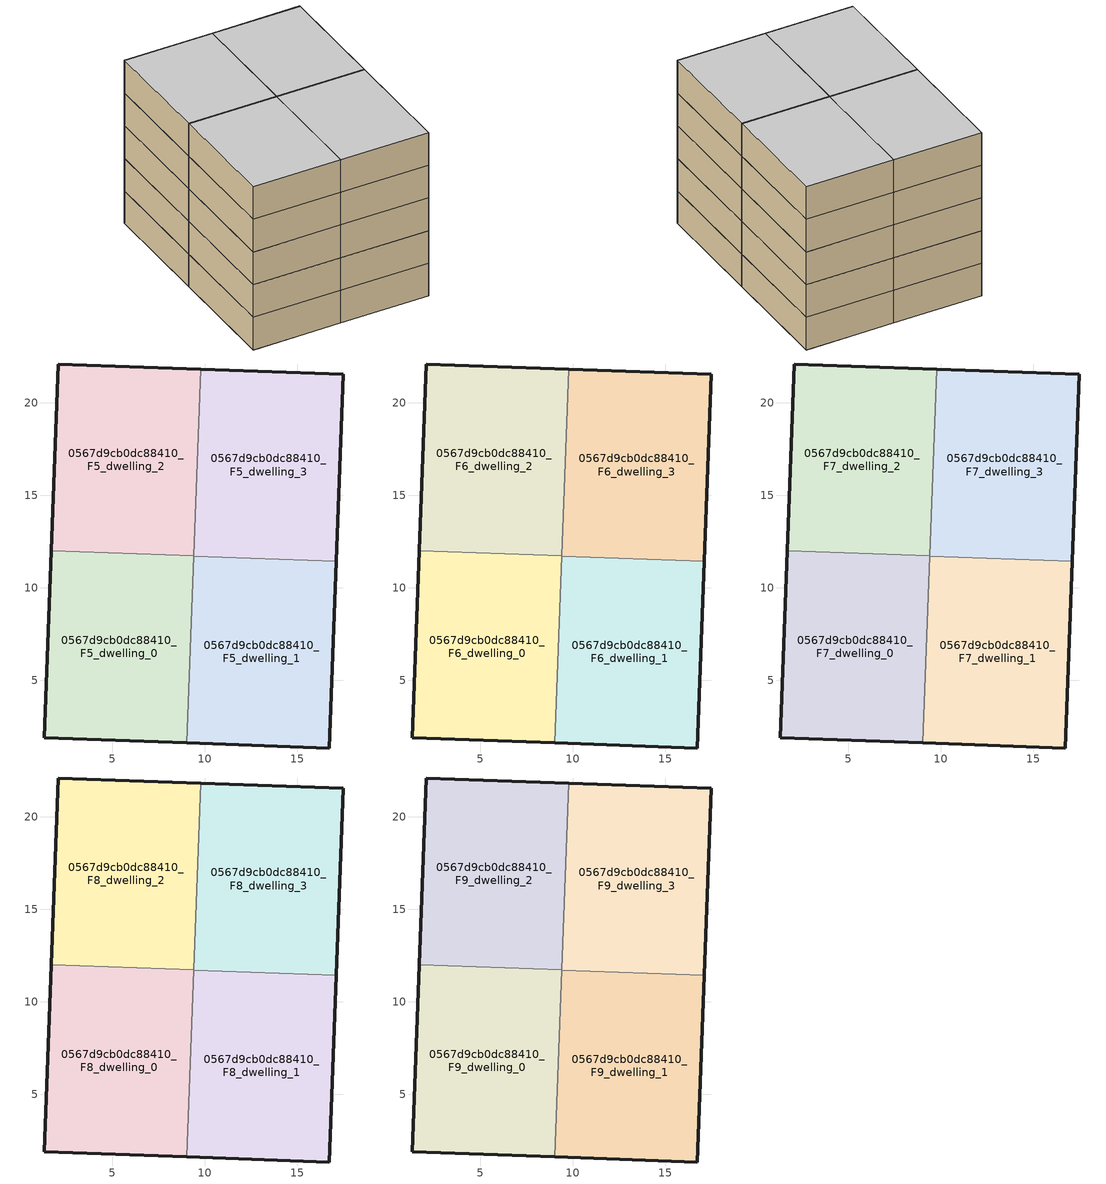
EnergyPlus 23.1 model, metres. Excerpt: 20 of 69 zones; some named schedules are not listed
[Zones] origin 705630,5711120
0567d9cb0dc88410_F5_dwelling_0
 floor to 0567d9cb0dc88410_F4_dwelling_0 (EU_floor_Construction): 9.04,1.61 9.41,11.72 1.7,12 1.33,1.89 z15
 wall outside (EU_wall_Construction): 9.04,1.61 1.33,1.89 1.7,12 z15:18
 wall to 0567d9cb0dc88410_F5_dwelling_1 (EU_wall_Construction): 9.41,11.72 9.04,1.61 z15:18
 wall to 0567d9cb0dc88410_F5_dwelling_2 (EU_wall_Construction): 1.7,12 9.41,11.72 z15:18
0567d9cb0dc88410_F5_dwelling_1
 floor to 0567d9cb0dc88410_F4_dwelling_1 (EU_floor_Construction): 16.75,1.33 17.12,11.44 9.41,11.72 9.04,1.61 z15
 wall outside (EU_wall_Construction): 17.12,11.44 16.75,1.33 9.04,1.61 z15:18
 wall to 0567d9cb0dc88410_F5_dwelling_3 (EU_wall_Construction): 9.41,11.72 17.12,11.44 z15:18
0567d9cb0dc88410_F5_dwelling_2
 floor to 0567d9cb0dc88410_F4_dwelling_2 (EU_floor_Construction): 9.41,11.72 9.78,21.83 2.07,22.11 1.7,12 z15
 wall outside (EU_wall_Construction): 1.7,12 2.07,22.11 9.78,21.83 z15:18
 wall to 0567d9cb0dc88410_F5_dwelling_3 (EU_wall_Construction): 9.78,21.83 9.41,11.72 z15:18
0567d9cb0dc88410_F5_dwelling_3
 floor to 0567d9cb0dc88410_F4_dwelling_3 (EU_floor_Construction): 17.12,11.44 17.49,21.55 9.78,21.83 9.41,11.72 z15
 wall outside (EU_wall_Construction): 9.78,21.83 17.49,21.55 17.12,11.44 z15:18
0567d9cb0dc88410_F6_dwelling_0
 floor to 0567d9cb0dc88410_F5_dwelling_0 (EU_floor_Construction): 9.04,1.61 9.41,11.72 1.7,12 1.33,1.89 z18
 wall outside (EU_wall_Construction): 9.04,1.61 1.33,1.89 1.7,12 z18:21
 wall to 0567d9cb0dc88410_F6_dwelling_1 (EU_wall_Construction): 9.41,11.72 9.04,1.61 z18:21
 wall to 0567d9cb0dc88410_F6_dwelling_2 (EU_wall_Construction): 1.7,12 9.41,11.72 z18:21
0567d9cb0dc88410_F6_dwelling_1
 floor to 0567d9cb0dc88410_F5_dwelling_1 (EU_floor_Construction): 16.75,1.33 17.12,11.44 9.41,11.72 9.04,1.61 z18
 wall outside (EU_wall_Construction): 17.12,11.44 16.75,1.33 9.04,1.61 z18:21
 wall to 0567d9cb0dc88410_F6_dwelling_3 (EU_wall_Construction): 9.41,11.72 17.12,11.44 z18:21
0567d9cb0dc88410_F6_dwelling_2
 floor to 0567d9cb0dc88410_F5_dwelling_2 (EU_floor_Construction): 9.41,11.72 9.78,21.83 2.07,22.11 1.7,12 z18
 wall outside (EU_wall_Construction): 1.7,12 2.07,22.11 9.78,21.83 z18:21
 wall to 0567d9cb0dc88410_F6_dwelling_3 (EU_wall_Construction): 9.78,21.83 9.41,11.72 z18:21
0567d9cb0dc88410_F6_dwelling_3
 floor to 0567d9cb0dc88410_F5_dwelling_3 (EU_floor_Construction): 17.12,11.44 17.49,21.55 9.78,21.83 9.41,11.72 z18
 wall outside (EU_wall_Construction): 9.78,21.83 17.49,21.55 17.12,11.44 z18:21
0567d9cb0dc88410_F7_dwelling_0
 floor to 0567d9cb0dc88410_F6_dwelling_0 (EU_floor_Construction): 9.04,1.61 9.41,11.72 1.7,12 1.33,1.89 z21
 wall outside (EU_wall_Construction): 9.04,1.61 1.33,1.89 1.7,12 z21:24
 wall to 0567d9cb0dc88410_F7_dwelling_1 (EU_wall_Construction): 9.41,11.72 9.04,1.61 z21:24
 wall to 0567d9cb0dc88410_F7_dwelling_2 (EU_wall_Construction): 1.7,12 9.41,11.72 z21:24
0567d9cb0dc88410_F7_dwelling_1
 floor to 0567d9cb0dc88410_F6_dwelling_1 (EU_floor_Construction): 16.75,1.33 17.12,11.44 9.41,11.72 9.04,1.61 z21
 wall outside (EU_wall_Construction): 17.12,11.44 16.75,1.33 9.04,1.61 z21:24
 wall to 0567d9cb0dc88410_F7_dwelling_3 (EU_wall_Construction): 9.41,11.72 17.12,11.44 z21:24
0567d9cb0dc88410_F7_dwelling_2
 floor to 0567d9cb0dc88410_F6_dwelling_2 (EU_floor_Construction): 9.41,11.72 9.78,21.83 2.07,22.11 1.7,12 z21
 wall outside (EU_wall_Construction): 1.7,12 2.07,22.11 9.78,21.83 z21:24
 wall to 0567d9cb0dc88410_F7_dwelling_3 (EU_wall_Construction): 9.78,21.83 9.41,11.72 z21:24
0567d9cb0dc88410_F7_dwelling_3
 floor to 0567d9cb0dc88410_F6_dwelling_3 (EU_floor_Construction): 17.12,11.44 17.49,21.55 9.78,21.83 9.41,11.72 z21
 wall outside (EU_wall_Construction): 9.78,21.83 17.49,21.55 17.12,11.44 z21:24
0567d9cb0dc88410_F8_dwelling_0
 floor to 0567d9cb0dc88410_F7_dwelling_0 (EU_floor_Construction): 9.04,1.61 9.41,11.72 1.7,12 1.33,1.89 z24
 wall outside (EU_wall_Construction): 9.04,1.61 1.33,1.89 1.7,12 z24:27
 wall to 0567d9cb0dc88410_F8_dwelling_1 (EU_wall_Construction): 9.41,11.72 9.04,1.61 z24:27
 wall to 0567d9cb0dc88410_F8_dwelling_2 (EU_wall_Construction): 1.7,12 9.41,11.72 z24:27
0567d9cb0dc88410_F8_dwelling_1
 floor to 0567d9cb0dc88410_F7_dwelling_1 (EU_floor_Construction): 16.75,1.33 17.12,11.44 9.41,11.72 9.04,1.61 z24
 wall outside (EU_wall_Construction): 17.12,11.44 16.75,1.33 9.04,1.61 z24:27
 wall to 0567d9cb0dc88410_F8_dwelling_3 (EU_wall_Construction): 9.41,11.72 17.12,11.44 z24:27
0567d9cb0dc88410_F8_dwelling_2
 floor to 0567d9cb0dc88410_F7_dwelling_2 (EU_floor_Construction): 9.41,11.72 9.78,21.83 2.07,22.11 1.7,12 z24
 wall outside (EU_wall_Construction): 1.7,12 2.07,22.11 9.78,21.83 z24:27
 wall to 0567d9cb0dc88410_F8_dwelling_3 (EU_wall_Construction): 9.78,21.83 9.41,11.72 z24:27
0567d9cb0dc88410_F8_dwelling_3
 floor to 0567d9cb0dc88410_F7_dwelling_3 (EU_floor_Construction): 17.12,11.44 17.49,21.55 9.78,21.83 9.41,11.72 z24
 wall outside (EU_wall_Construction): 9.78,21.83 17.49,21.55 17.12,11.44 z24:27
0567d9cb0dc88410_F9_dwelling_0
 floor to 0567d9cb0dc88410_F8_dwelling_0 (EU_floor_Construction): 9.04,1.61 9.41,11.72 1.7,12 1.33,1.89 z27
 wall outside (EU_wall_Construction): 9.04,1.61 1.33,1.89 1.7,12 z27:30
 wall to 0567d9cb0dc88410_F9_dwelling_1 (EU_wall_Construction): 9.41,11.72 9.04,1.61 z27:30
 wall to 0567d9cb0dc88410_F9_dwelling_2 (EU_wall_Construction): 1.7,12 9.41,11.72 z27:30
 ceiling to 0567d9cb0dc88410_F10_dwelling_0 (EU_floor_Construction): 9.41,11.72 9.04,1.61 1.33,1.89 1.7,12 z30
0567d9cb0dc88410_F9_dwelling_1
 floor to 0567d9cb0dc88410_F8_dwelling_1 (EU_floor_Construction): 16.75,1.33 17.12,11.44 9.41,11.72 9.04,1.61 z27
 wall outside (EU_wall_Construction): 17.12,11.44 16.75,1.33 9.04,1.61 z27:30
 wall to 0567d9cb0dc88410_F9_dwelling_3 (EU_wall_Construction): 9.41,11.72 17.12,11.44 z27:30
 ceiling to 0567d9cb0dc88410_F10_dwelling_1 (EU_floor_Construction): 17.12,11.44 16.75,1.33 9.04,1.61 9.41,11.72 z30
0567d9cb0dc88410_F9_dwelling_2
 floor to 0567d9cb0dc88410_F8_dwelling_2 (EU_floor_Construction): 9.41,11.72 9.78,21.83 2.07,22.11 1.7,12 z27
 wall outside (EU_wall_Construction): 1.7,12 2.07,22.11 9.78,21.83 z27:30
 wall to 0567d9cb0dc88410_F9_dwelling_3 (EU_wall_Construction): 9.78,21.83 9.41,11.72 z27:30
 ceiling to 0567d9cb0dc88410_F10_dwelling_2 (EU_floor_Construction): 9.78,21.83 9.41,11.72 1.7,12 2.07,22.11 z30
0567d9cb0dc88410_F9_dwelling_3
 floor to 0567d9cb0dc88410_F8_dwelling_3 (EU_floor_Construction): 17.12,11.44 17.49,21.55 9.78,21.83 9.41,11.72 z27
 wall outside (EU_wall_Construction): 9.78,21.83 17.49,21.55 17.12,11.44 z27:30
 ceiling to 0567d9cb0dc88410_F10_dwelling_3 (EU_floor_Construction): 17.49,21.55 17.12,11.44 9.41,11.72 9.78,21.83 z30
[Building]
EU S2 Campaign: North Axis=0; Terrain=City; Solar Distribution=FullExterior
[Site:Location]
London: Latitude=51.5; Longitude=-0.5; Time Zone=0; Elevation=25
[SizingPeriod:WeatherFileDays]
AnnualSizingPeriod: Begin Month=1; Begin Day of Month=1; End Month=12; End Day of Month=31; Day of Week for Start Day=Monday; Use Weather File Daylight Saving Period=No; Use Weather File Rain and Snow Indicators=No
[MATERIAL]
EU_InternalMass_Material: Roughness=MediumRough; Thickness=0.1; Conductivity=1; Density=1800; Specific Heat=900; Thermal Absorptance=0.9; Solar Absorptance=0.7; Visible Absorptance=0.7
[MATERIAL:NOMASS] Roughness=MediumRough; Thermal Absorptance=0.9; Solar Absorptance=0.7; Visible Absorptance=0.7
Name | Thermal Resistance
EU_wall_NoMass | 0.635353
EU_floor_NoMass | 1.96382
[CONSTRUCTION]
EU_wall_Construction: EU_wall_NoMass
EU_floor_Construction: EU_floor_NoMass
EU_InternalMass_Construction: EU_InternalMass_Material
[ZONE] Type=1; Multiplier=1; Ceiling Height=autocalculate; Floor Area=autocalculate; Part of Total Floor Area=Yes
Name | Volume
0567d9cb0dc88410_F5_dwelling_0; 0567d9cb0dc88410_F6_dwelling_0; 0567d9cb0dc88410_F7_dwelling_0; 0567d9cb0dc88410_F8_dwelling_0; 0567d9cb0dc88410_F9_dwelling_0; 0567d9cb0dc88410_F5_dwelling_3; 0567d9cb0dc88410_F6_dwelling_3; 0567d9cb0dc88410_F7_dwelling_3; 0567d9cb0dc88410_F8_dwelling_3; 0567d9cb0dc88410_F9_dwelling_3 | 234.158
0567d9cb0dc88410_F5_dwelling_1; 0567d9cb0dc88410_F6_dwelling_1; 0567d9cb0dc88410_F7_dwelling_1; 0567d9cb0dc88410_F8_dwelling_1; 0567d9cb0dc88410_F9_dwelling_1; 0567d9cb0dc88410_F5_dwelling_2; 0567d9cb0dc88410_F6_dwelling_2; 0567d9cb0dc88410_F7_dwelling_2; 0567d9cb0dc88410_F8_dwelling_2; 0567d9cb0dc88410_F9_dwelling_2 | 234.164
[INTERNALMASS] Construction=EU_InternalMass_Construction
Name | Zone or ZoneList | Surface Area
0567d9cb0dc88410_F5_dwelling_0_EU_InternalMass | 0567d9cb0dc88410_F5_dwelling_0 | 78.0555
0567d9cb0dc88410_F5_dwelling_1_EU_InternalMass | 0567d9cb0dc88410_F5_dwelling_1 | 78.055
0567d9cb0dc88410_F5_dwelling_2_EU_InternalMass | 0567d9cb0dc88410_F5_dwelling_2 | 78.055
0567d9cb0dc88410_F5_dwelling_3_EU_InternalMass | 0567d9cb0dc88410_F5_dwelling_3 | 78.0555
0567d9cb0dc88410_F6_dwelling_0_EU_InternalMass | 0567d9cb0dc88410_F6_dwelling_0 | 78.0555
0567d9cb0dc88410_F6_dwelling_1_EU_InternalMass | 0567d9cb0dc88410_F6_dwelling_1 | 78.055
0567d9cb0dc88410_F6_dwelling_2_EU_InternalMass | 0567d9cb0dc88410_F6_dwelling_2 | 78.055
0567d9cb0dc88410_F6_dwelling_3_EU_InternalMass | 0567d9cb0dc88410_F6_dwelling_3 | 78.0555
0567d9cb0dc88410_F7_dwelling_0_EU_InternalMass | 0567d9cb0dc88410_F7_dwelling_0 | 78.0555
0567d9cb0dc88410_F7_dwelling_1_EU_InternalMass | 0567d9cb0dc88410_F7_dwelling_1 | 78.055
0567d9cb0dc88410_F7_dwelling_2_EU_InternalMass | 0567d9cb0dc88410_F7_dwelling_2 | 78.055
0567d9cb0dc88410_F7_dwelling_3_EU_InternalMass | 0567d9cb0dc88410_F7_dwelling_3 | 78.0555
0567d9cb0dc88410_F8_dwelling_0_EU_InternalMass | 0567d9cb0dc88410_F8_dwelling_0 | 78.0555
0567d9cb0dc88410_F8_dwelling_1_EU_InternalMass | 0567d9cb0dc88410_F8_dwelling_1 | 78.055
0567d9cb0dc88410_F8_dwelling_2_EU_InternalMass | 0567d9cb0dc88410_F8_dwelling_2 | 78.055
0567d9cb0dc88410_F8_dwelling_3_EU_InternalMass | 0567d9cb0dc88410_F8_dwelling_3 | 78.0555
0567d9cb0dc88410_F9_dwelling_0_EU_InternalMass | 0567d9cb0dc88410_F9_dwelling_0 | 78.0555
0567d9cb0dc88410_F9_dwelling_1_EU_InternalMass | 0567d9cb0dc88410_F9_dwelling_1 | 78.055
0567d9cb0dc88410_F9_dwelling_2_EU_InternalMass | 0567d9cb0dc88410_F9_dwelling_2 | 78.055
0567d9cb0dc88410_F9_dwelling_3_EU_InternalMass | 0567d9cb0dc88410_F9_dwelling_3 | 78.0555
[OTHEREQUIPMENT] Fuel Type=Electricity; Design Level Calculation Method=Watts/Area; Power per Zone Floor Area=1; Fraction Latent=0; Fraction Radiant=0; Fraction Lost=0; Carbon Dioxide Generation Rate=0; EndUse Subcategory=EU_Step8_InternalGains
Name | Zone or ZoneList or Space or SpaceList | Schedule
EU_Step8_InternalGain_0567d9cb0dc88410_F5_dwelling_0_f000 | 0567d9cb0dc88410_F5_dwelling_0 | EU_Step8_GainSchedule_0567d9cb0dc88410_F5_dwelling_0_f000
EU_Step8_InternalGain_0567d9cb0dc88410_F5_dwelling_1_f000 | 0567d9cb0dc88410_F5_dwelling_1 | EU_Step8_GainSchedule_0567d9cb0dc88410_F5_dwelling_1_f000
EU_Step8_InternalGain_0567d9cb0dc88410_F5_dwelling_2_f000 | 0567d9cb0dc88410_F5_dwelling_2 | EU_Step8_GainSchedule_0567d9cb0dc88410_F5_dwelling_2_f000
EU_Step8_InternalGain_0567d9cb0dc88410_F5_dwelling_3_f000 | 0567d9cb0dc88410_F5_dwelling_3 | EU_Step8_GainSchedule_0567d9cb0dc88410_F5_dwelling_3_f000
EU_Step8_InternalGain_0567d9cb0dc88410_F6_dwelling_0_f000 | 0567d9cb0dc88410_F6_dwelling_0 | EU_Step8_GainSchedule_0567d9cb0dc88410_F6_dwelling_0_f000
EU_Step8_InternalGain_0567d9cb0dc88410_F6_dwelling_1_f000 | 0567d9cb0dc88410_F6_dwelling_1 | EU_Step8_GainSchedule_0567d9cb0dc88410_F6_dwelling_1_f000
EU_Step8_InternalGain_0567d9cb0dc88410_F6_dwelling_2_f000 | 0567d9cb0dc88410_F6_dwelling_2 | EU_Step8_GainSchedule_0567d9cb0dc88410_F6_dwelling_2_f000
EU_Step8_InternalGain_0567d9cb0dc88410_F6_dwelling_3_f000 | 0567d9cb0dc88410_F6_dwelling_3 | EU_Step8_GainSchedule_0567d9cb0dc88410_F6_dwelling_3_f000
EU_Step8_InternalGain_0567d9cb0dc88410_F7_dwelling_0_f000 | 0567d9cb0dc88410_F7_dwelling_0 | EU_Step8_GainSchedule_0567d9cb0dc88410_F7_dwelling_0_f000
EU_Step8_InternalGain_0567d9cb0dc88410_F7_dwelling_1_f000 | 0567d9cb0dc88410_F7_dwelling_1 | EU_Step8_GainSchedule_0567d9cb0dc88410_F7_dwelling_1_f000
EU_Step8_InternalGain_0567d9cb0dc88410_F7_dwelling_2_f000 | 0567d9cb0dc88410_F7_dwelling_2 | EU_Step8_GainSchedule_0567d9cb0dc88410_F7_dwelling_2_f000
EU_Step8_InternalGain_0567d9cb0dc88410_F7_dwelling_3_f000 | 0567d9cb0dc88410_F7_dwelling_3 | EU_Step8_GainSchedule_0567d9cb0dc88410_F7_dwelling_3_f000
EU_Step8_InternalGain_0567d9cb0dc88410_F8_dwelling_0_f000 | 0567d9cb0dc88410_F8_dwelling_0 | EU_Step8_GainSchedule_0567d9cb0dc88410_F8_dwelling_0_f000
EU_Step8_InternalGain_0567d9cb0dc88410_F8_dwelling_1_f000 | 0567d9cb0dc88410_F8_dwelling_1 | EU_Step8_GainSchedule_0567d9cb0dc88410_F8_dwelling_1_f000
EU_Step8_InternalGain_0567d9cb0dc88410_F8_dwelling_2_f000 | 0567d9cb0dc88410_F8_dwelling_2 | EU_Step8_GainSchedule_0567d9cb0dc88410_F8_dwelling_2_f000
EU_Step8_InternalGain_0567d9cb0dc88410_F8_dwelling_3_f000 | 0567d9cb0dc88410_F8_dwelling_3 | EU_Step8_GainSchedule_0567d9cb0dc88410_F8_dwelling_3_f000
EU_Step8_InternalGain_0567d9cb0dc88410_F9_dwelling_0_f000 | 0567d9cb0dc88410_F9_dwelling_0 | EU_Step8_GainSchedule_0567d9cb0dc88410_F9_dwelling_0_f000
EU_Step8_InternalGain_0567d9cb0dc88410_F9_dwelling_1_f000 | 0567d9cb0dc88410_F9_dwelling_1 | EU_Step8_GainSchedule_0567d9cb0dc88410_F9_dwelling_1_f000
EU_Step8_InternalGain_0567d9cb0dc88410_F9_dwelling_2_f000 | 0567d9cb0dc88410_F9_dwelling_2 | EU_Step8_GainSchedule_0567d9cb0dc88410_F9_dwelling_2_f000
EU_Step8_InternalGain_0567d9cb0dc88410_F9_dwelling_3_f000 | 0567d9cb0dc88410_F9_dwelling_3 | EU_Step8_GainSchedule_0567d9cb0dc88410_F9_dwelling_3_f000
[ZONEVENTILATION:DESIGNFLOWRATE] Schedule=EU_AlwaysOn; Design Flow Rate Calculation Method=AirChanges/Hour; Air Changes per Hour=0.555504; Ventilation Type=Natural; Fan Pressure Rise=0; Fan Total Efficiency=1; Constant Term Coefficient=1; Temperature Term Coefficient=0; Velocity Term Coefficient=0; Velocity Squared Term Coefficient=0; Minimum Indoor Temperature=-100; Maximum Indoor Temperature=100; Delta Temperature=-100; Minimum Outdoor Temperature=-100; Maximum Outdoor Temperature=100; Maximum Wind Speed=40
Name | Zone or ZoneList or Space or SpaceList
EU_ConstantAir_0567d9cb0dc88410_F5_dwelling_0 | 0567d9cb0dc88410_F5_dwelling_0
EU_ConstantAir_0567d9cb0dc88410_F5_dwelling_1 | 0567d9cb0dc88410_F5_dwelling_1
EU_ConstantAir_0567d9cb0dc88410_F5_dwelling_2 | 0567d9cb0dc88410_F5_dwelling_2
EU_ConstantAir_0567d9cb0dc88410_F5_dwelling_3 | 0567d9cb0dc88410_F5_dwelling_3
EU_ConstantAir_0567d9cb0dc88410_F6_dwelling_0 | 0567d9cb0dc88410_F6_dwelling_0
EU_ConstantAir_0567d9cb0dc88410_F6_dwelling_1 | 0567d9cb0dc88410_F6_dwelling_1
EU_ConstantAir_0567d9cb0dc88410_F6_dwelling_2 | 0567d9cb0dc88410_F6_dwelling_2
EU_ConstantAir_0567d9cb0dc88410_F6_dwelling_3 | 0567d9cb0dc88410_F6_dwelling_3
EU_ConstantAir_0567d9cb0dc88410_F7_dwelling_0 | 0567d9cb0dc88410_F7_dwelling_0
EU_ConstantAir_0567d9cb0dc88410_F7_dwelling_1 | 0567d9cb0dc88410_F7_dwelling_1
EU_ConstantAir_0567d9cb0dc88410_F7_dwelling_2 | 0567d9cb0dc88410_F7_dwelling_2
EU_ConstantAir_0567d9cb0dc88410_F7_dwelling_3 | 0567d9cb0dc88410_F7_dwelling_3
EU_ConstantAir_0567d9cb0dc88410_F8_dwelling_0 | 0567d9cb0dc88410_F8_dwelling_0
EU_ConstantAir_0567d9cb0dc88410_F8_dwelling_1 | 0567d9cb0dc88410_F8_dwelling_1
EU_ConstantAir_0567d9cb0dc88410_F8_dwelling_2 | 0567d9cb0dc88410_F8_dwelling_2
EU_ConstantAir_0567d9cb0dc88410_F8_dwelling_3 | 0567d9cb0dc88410_F8_dwelling_3
EU_ConstantAir_0567d9cb0dc88410_F9_dwelling_0 | 0567d9cb0dc88410_F9_dwelling_0
EU_ConstantAir_0567d9cb0dc88410_F9_dwelling_1 | 0567d9cb0dc88410_F9_dwelling_1
EU_ConstantAir_0567d9cb0dc88410_F9_dwelling_2 | 0567d9cb0dc88410_F9_dwelling_2
EU_ConstantAir_0567d9cb0dc88410_F9_dwelling_3 | 0567d9cb0dc88410_F9_dwelling_3
[HVACTEMPLATE:THERMOSTAT] Constant Heating Setpoint=20; Constant Cooling Setpoint=50
EU_HeatOnly_0567d9cb0dc88410_F1_dwelling_1; EU_HeatOnly_0567d9cb0dc88410_F1_dwelling_2; EU_HeatOnly_0567d9cb0dc88410_F1_dwelling_3; EU_HeatOnly_0567d9cb0dc88410_F2_dwelling_0; EU_HeatOnly_0567d9cb0dc88410_F2_dwelling_1; EU_HeatOnly_0567d9cb0dc88410_F2_dwelling_2; EU_HeatOnly_0567d9cb0dc88410_F2_dwelling_3; EU_HeatOnly_0567d9cb0dc88410_F3_dwelling_0; EU_HeatOnly_0567d9cb0dc88410_F3_dwelling_1; EU_HeatOnly_0567d9cb0dc88410_F3_dwelling_2; EU_HeatOnly_0567d9cb0dc88410_F3_dwelling_3; EU_HeatOnly_0567d9cb0dc88410_F4_dwelling_0; EU_HeatOnly_0567d9cb0dc88410_F4_dwelling_1; EU_HeatOnly_0567d9cb0dc88410_F4_dwelling_2; EU_HeatOnly_0567d9cb0dc88410_F4_dwelling_3; EU_HeatOnly_0567d9cb0dc88410_F5_dwelling_0; EU_HeatOnly_0567d9cb0dc88410_F5_dwelling_1; EU_HeatOnly_0567d9cb0dc88410_F5_dwelling_2; EU_HeatOnly_0567d9cb0dc88410_F5_dwelling_3; EU_HeatOnly_0567d9cb0dc88410_F6_dwelling_0; EU_HeatOnly_0567d9cb0dc88410_F6_dwelling_1; EU_HeatOnly_0567d9cb0dc88410_F6_dwelling_2; EU_HeatOnly_0567d9cb0dc88410_F6_dwelling_3; EU_HeatOnly_0567d9cb0dc88410_F7_dwelling_0; EU_HeatOnly_0567d9cb0dc88410_F7_dwelling_1; EU_HeatOnly_0567d9cb0dc88410_F7_dwelling_2; EU_HeatOnly_0567d9cb0dc88410_F7_dwelling_3; EU_HeatOnly_0567d9cb0dc88410_F8_dwelling_0; EU_HeatOnly_0567d9cb0dc88410_F8_dwelling_1; EU_HeatOnly_0567d9cb0dc88410_F8_dwelling_2; EU_HeatOnly_0567d9cb0dc88410_F8_dwelling_3; EU_HeatOnly_0567d9cb0dc88410_F9_dwelling_0; EU_HeatOnly_0567d9cb0dc88410_F9_dwelling_1; EU_HeatOnly_0567d9cb0dc88410_F9_dwelling_2; EU_HeatOnly_0567d9cb0dc88410_F9_dwelling_3; EU_HeatOnly_0567d9cb0dc88410_F10_dwelling_0; EU_HeatOnly_0567d9cb0dc88410_F10_dwelling_1; EU_HeatOnly_0567d9cb0dc88410_F10_dwelling_2; EU_HeatOnly_0567d9cb0dc88410_F10_dwelling_3; EU_HeatOnly_0567d9cb0dc88410_F11_dwelling_0; EU_HeatOnly_0567d9cb0dc88410_F11_dwelling_1; EU_HeatOnly_0567d9cb0dc88410_F11_dwelling_2; EU_HeatOnly_0567d9cb0dc88410_F11_dwelling_3; EU_HeatOnly_0567d9cb0dc88410_F12_dwelling_0
